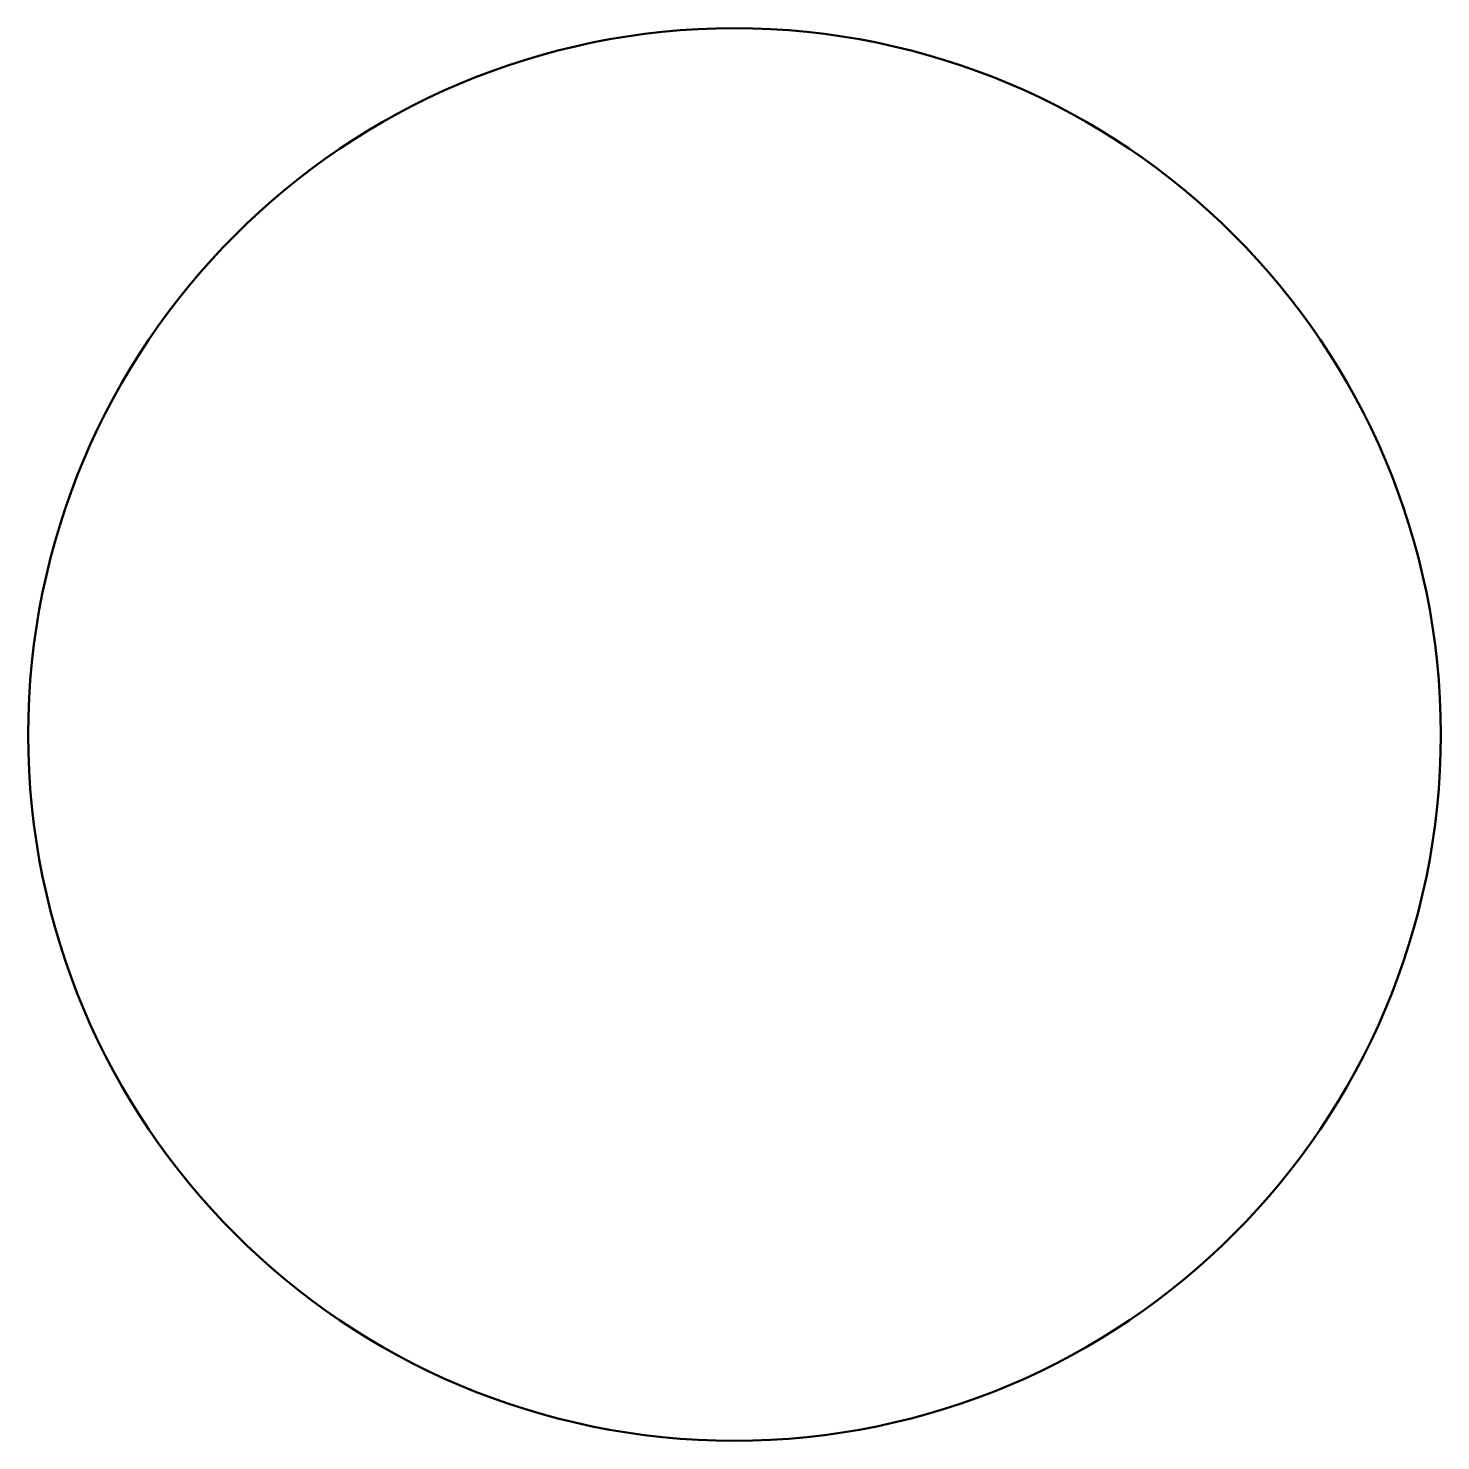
# Model space of a CAD drawing. Header units: millimetres. Extents: x 6 to 10, y 1 to 5.
import ezdxf

# ---------------------------------------------------------------- set-up
doc = ezdxf.new("R2010")
doc.units = ezdxf.units.MM
doc.layers.add('План é', color=3, linetype='Continuous', lineweight=50)

msp = doc.modelspace()

# ---------------------------------------------------------------- linework, layer by layer
at = {"layer": 'План é'}
msp.add_circle((8, 3), 2, dxfattribs=at)

doc.saveas('drawing.dxf')
